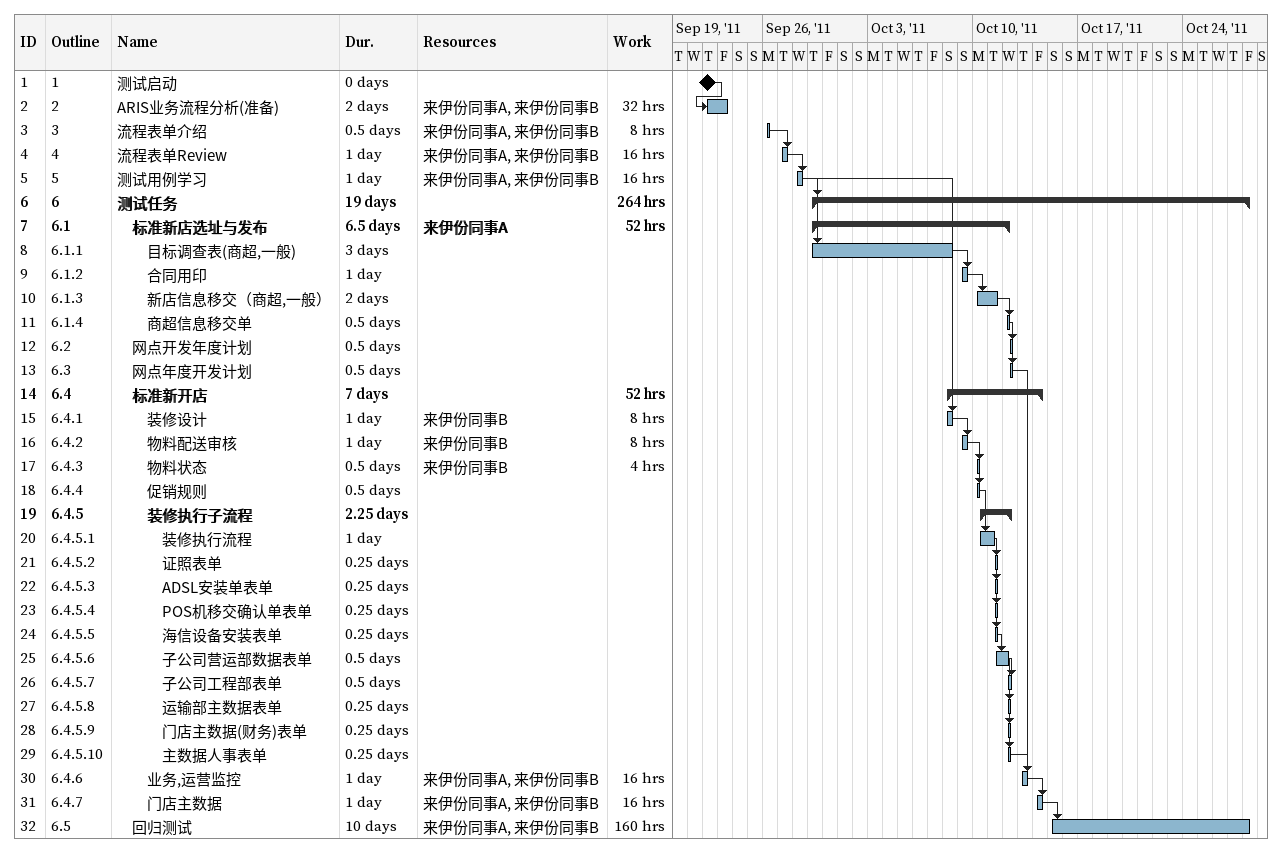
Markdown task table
| ID | WBS | Task | Duration | Start | Finish | Predecessors | Resources | Work (h) |
|---|---|---|---|---|---|---|---|---|
| 1 | 1 | 测试启动 | 0d | 2011-09-22 | 2011-09-22 |  |  |  |
| 2 | 2 | ARIS业务流程分析(准备) | 2d | 2011-09-22 | 2011-09-23 | 1 | 来伊份同事A, 来伊份同事B | 32 |
| 3 | 3 | 流程表单介绍 | 0.5d | 2011-09-26 | 2011-09-26 |  | 来伊份同事A, 来伊份同事B | 8 |
| 4 | 4 | 流程表单Review | 1d | 2011-09-27 | 2011-09-27 | 3 | 来伊份同事A, 来伊份同事B | 16 |
| 5 | 5 | 测试用例学习 | 1d | 2011-09-28 | 2011-09-28 | 4 | 来伊份同事A, 来伊份同事B | 16 |
| 6 | 6 | **测试任务** | 19d | 2011-09-29 | 2011-10-28 | 5 |  | 264 |
| 7 | 6.1 | **标准新店选址与发布** | 6.5d | 2011-09-29 | 2011-10-12 |  | 来伊份同事A | 52 |
| 8 | 6.1.1 | 目标调查表(商超,一般) | 3d | 2011-09-29 | 2011-10-08 | 5 |  |  |
| 9 | 6.1.2 | 合同用印 | 1d | 2011-10-09 | 2011-10-09 | 8 |  |  |
| 10 | 6.1.3 | 新店信息移交（商超,一般） | 2d | 2011-10-10 | 2011-10-11 | 9 |  |  |
| 11 | 6.1.4 | 商超信息移交单 | 0.5d | 2011-10-12 | 2011-10-12 | 10 |  |  |
| 12 | 6.2 | 网点开发年度计划 | 0.5d | 2011-10-12 | 2011-10-12 | 11 |  |  |
| 13 | 6.3 | 网点年度开发计划 | 0.5d | 2011-10-12 | 2011-10-12 | 11 |  |  |
| 14 | 6.4 | **标准新开店** | 7d | 2011-10-08 | 2011-10-14 |  |  | 52 |
| 15 | 6.4.1 | 装修设计 | 1d | 2011-10-08 | 2011-10-08 | 5 | 来伊份同事B | 8 |
| 16 | 6.4.2 | 物料配送审核 | 1d | 2011-10-09 | 2011-10-09 | 15 | 来伊份同事B | 8 |
| 17 | 6.4.3 | 物料状态 | 0.5d | 2011-10-10 | 2011-10-10 | 16 | 来伊份同事B | 4 |
| 18 | 6.4.4 | 促销规则 | 0.5d | 2011-10-10 | 2011-10-10 | 16 |  |  |
| 19 | 6.4.5 | **装修执行子流程** | 2.25d | 2011-10-10 | 2011-10-12 |  |  |  |
| 20 | 6.4.5.1 | 装修执行流程 | 1d | 2011-10-10 | 2011-10-11 | 18 |  |  |
| 21 | 6.4.5.2 | 证照表单 | 0.25d | 2011-10-11 | 2011-10-11 | 20 |  |  |
| 22 | 6.4.5.3 | ADSL安装单表单 | 0.25d | 2011-10-11 | 2011-10-11 | 20 |  |  |
| 23 | 6.4.5.4 | POS机移交确认单表单 | 0.25d | 2011-10-11 | 2011-10-11 | 20 |  |  |
| 24 | 6.4.5.5 | 海信设备安装表单 | 0.25d | 2011-10-11 | 2011-10-11 | 20 |  |  |
| 25 | 6.4.5.6 | 子公司营运部数据表单 | 0.5d | 2011-10-11 | 2011-10-12 | 24 |  |  |
| 26 | 6.4.5.7 | 子公司工程部表单 | 0.5d | 2011-10-12 | 2011-10-12 | 25 |  |  |
| 27 | 6.4.5.8 | 运输部主数据表单 | 0.25d | 2011-10-12 | 2011-10-12 | 25 |  |  |
| 28 | 6.4.5.9 | 门店主数据(财务)表单 | 0.25d | 2011-10-12 | 2011-10-12 | 25 |  |  |
| 29 | 6.4.5.10 | 主数据人事表单 | 0.25d | 2011-10-12 | 2011-10-12 | 25 |  |  |
| 30 | 6.4.6 | 业务,运营监控 | 1d | 2011-10-13 | 2011-10-13 | 13, 29 | 来伊份同事A, 来伊份同事B | 16 |
| 31 | 6.4.7 | 门店主数据 | 1d | 2011-10-14 | 2011-10-14 | 30 | 来伊份同事A, 来伊份同事B | 16 |
| 32 | 6.5 | 回归测试 | 10d | 2011-10-15 | 2011-10-28 | 31 | 来伊份同事A, 来伊份同事B | 160 |
